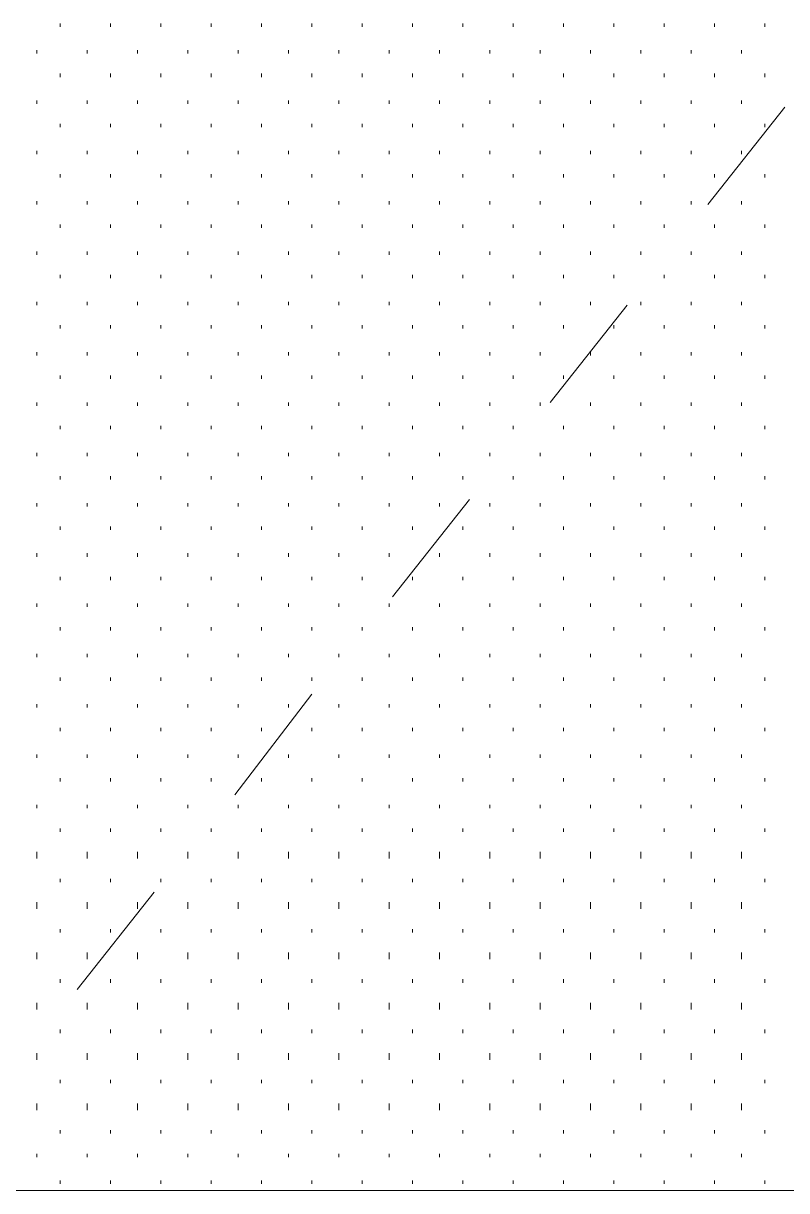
# Model space of a CAD drawing. Header units: inches. Extents: x -6061 to 13621, y -296 to 7483.
# Drawn here: x 12300.45 to 12318.67, y -121.48 to -93.61 of the extents above; entities that cross this region are included whole.
import ezdxf

# ---------------------------------------------------------------- set-up
doc = ezdxf.new("R2010")
doc.units = ezdxf.units.IN
doc.header["$MEASUREMENT"] = 0
doc.layers.get('0').update_dxf_attribs({"linetype": 'CONTINUOUS'})

msp = doc.modelspace()

# ---------------------------------------------------------------- linework, layer by layer
at = {"color": 7, "linetype": 'Continuous', "lineweight": 9, "true_color": 0xffffff}
for p, q in [((12301.3304, -93.68771), (12301.3304, -93.60761)), ((12302.53176, -93.68771), (12302.53176, -93.60761)), ((12303.73311, -93.68771), (12303.73311, -93.60761)), ((12304.93447, -93.68771), (12304.93447, -93.60761)), ((12306.13583, -93.68771), (12306.13583, -93.60761)), ((12307.33719, -93.68771), (12307.33719, -93.60761)), ((12308.53854, -93.68771), (12308.53854, -93.60761)), ((12309.7399, -93.68771), (12309.7399, -93.60761)), ((12310.94126, -93.68771), (12310.94126, -93.60761)), ((12312.14262, -93.68771), (12312.14262, -93.60761)), ((12313.34397, -93.68771), (12313.34397, -93.60761)), ((12314.54533, -93.68771), (12314.54533, -93.60761)), ((12315.74669, -93.68771), (12315.74669, -93.60761)), ((12316.94805, -93.68771), (12316.94805, -93.60761)), ((12318.1494, -93.68771), (12318.1494, -93.60761)), ((12300.76976, -94.32843), (12300.76976, -94.24834)), ((12301.97112, -94.32843), (12301.97112, -94.24834)), ((12303.17248, -94.32843), (12303.17248, -94.24834)), ((12304.37384, -94.32843), (12304.37384, -94.24834)), ((12305.57519, -94.32843), (12305.57519, -94.24834)), ((12306.77655, -94.32843), (12306.77655, -94.24834)), ((12307.97791, -94.32843), (12307.97791, -94.24834)), ((12309.17927, -94.32843), (12309.17927, -94.24834)), ((12310.38062, -94.32843), (12310.38062, -94.24834)), ((12311.58198, -94.32843), (12311.58198, -94.24834)), ((12312.78334, -94.32843), (12312.78334, -94.24834)), ((12313.9847, -94.32843), (12313.9847, -94.24834)), ((12315.18605, -94.32843), (12315.18605, -94.24834)), ((12316.38741, -94.32843), (12316.38741, -94.24834)), ((12317.58877, -94.32843), (12317.58877, -94.24834)), ((12301.3304, -94.88906), (12301.3304, -94.80897)), ((12302.53176, -94.88906), (12302.53176, -94.80897)), ((12303.73311, -94.88906), (12303.73311, -94.80897)), ((12304.93447, -94.88906), (12304.93447, -94.80897)), ((12306.13583, -94.88906), (12306.13583, -94.80897)), ((12307.33719, -94.88906), (12307.33719, -94.80897)), ((12308.53854, -94.88906), (12308.53854, -94.80897)), ((12309.7399, -94.88906), (12309.7399, -94.80897)), ((12310.94126, -94.88906), (12310.94126, -94.80897)), ((12312.14262, -94.88906), (12312.14262, -94.80897)), ((12313.34397, -94.88906), (12313.34397, -94.80897)), ((12314.54533, -94.88906), (12314.54533, -94.80897)), ((12315.74669, -94.88906), (12315.74669, -94.80897)), ((12316.94805, -94.88906), (12316.94805, -94.80897)), ((12318.1494, -94.88906), (12318.1494, -94.80897)), ((12300.76976, -95.52979), (12300.76976, -95.4497)), ((12301.97112, -95.52979), (12301.97112, -95.4497)), ((12303.17248, -95.52979), (12303.17248, -95.4497)), ((12304.37384, -95.52979), (12304.37384, -95.4497)), ((12305.57519, -95.52979), (12305.57519, -95.4497)), ((12306.77655, -95.52979), (12306.77655, -95.4497)), ((12307.97791, -95.52979), (12307.97791, -95.4497)), ((12309.17927, -95.52979), (12309.17927, -95.4497)), ((12310.38062, -95.52979), (12310.38062, -95.4497)), ((12311.58198, -95.52979), (12311.58198, -95.4497)), ((12312.78334, -95.52979), (12312.78334, -95.4497)), ((12313.9847, -95.52979), (12313.9847, -95.4497)), ((12315.18605, -95.52979), (12315.18605, -95.4497)), ((12316.38741, -95.52979), (12316.38741, -95.4497)), ((12317.58877, -95.52979), (12317.58877, -95.4497)), ((12301.3304, -96.09042), (12301.3304, -96.01033)), ((12302.53176, -96.09042), (12302.53176, -96.01033)), ((12303.73311, -96.09042), (12303.73311, -96.01033)), ((12304.93447, -96.09042), (12304.93447, -96.01033)), ((12306.13583, -96.09042), (12306.13583, -96.01033)), ((12307.33719, -96.09042), (12307.33719, -96.01033)), ((12308.53854, -96.09042), (12308.53854, -96.01033)), ((12309.7399, -96.09042), (12309.7399, -96.01033)), ((12310.94126, -96.09042), (12310.94126, -96.01033)), ((12312.14262, -96.09042), (12312.14262, -96.01033)), ((12313.34397, -96.09042), (12313.34397, -96.01033)), ((12314.54533, -96.09042), (12314.54533, -96.01033)), ((12315.74669, -96.09042), (12315.74669, -96.01033)), ((12316.94805, -96.09042), (12316.94805, -96.01033)), ((12318.1494, -96.09042), (12318.1494, -96.01033)), ((12300.76976, -96.73114), (12300.76976, -96.65105)), ((12301.97112, -96.73114), (12301.97112, -96.65105)), ((12303.17248, -96.73114), (12303.17248, -96.65105)), ((12304.37384, -96.73114), (12304.37384, -96.65105)), ((12305.57519, -96.73114), (12305.57519, -96.65105)), ((12306.77655, -96.73114), (12306.77655, -96.65105)), ((12307.97791, -96.73114), (12307.97791, -96.65105)), ((12309.17927, -96.73114), (12309.17927, -96.65105)), ((12310.38062, -96.73114), (12310.38062, -96.65105)), ((12311.58198, -96.73114), (12311.58198, -96.65105)), ((12312.78334, -96.73114), (12312.78334, -96.65105)), ((12313.9847, -96.73114), (12313.9847, -96.65105)), ((12315.18605, -96.73114), (12315.18605, -96.65105)), ((12316.38741, -96.73114), (12316.38741, -96.65105)), ((12317.58877, -96.73114), (12317.58877, -96.65105)), ((12301.3304, -97.29178), (12301.3304, -97.21169)), ((12302.53176, -97.29178), (12302.53176, -97.21169)), ((12303.73311, -97.29178), (12303.73311, -97.21169)), ((12304.93447, -97.29178), (12304.93447, -97.21169)), ((12306.13583, -97.29178), (12306.13583, -97.21169)), ((12307.33719, -97.29178), (12307.33719, -97.21169)), ((12308.53854, -97.29178), (12308.53854, -97.21169)), ((12309.7399, -97.29178), (12309.7399, -97.21169)), ((12310.94126, -97.29178), (12310.94126, -97.21169)), ((12312.14262, -97.29178), (12312.14262, -97.21169)), ((12313.34397, -97.29178), (12313.34397, -97.21169)), ((12314.54533, -97.29178), (12314.54533, -97.21169)), ((12315.74669, -97.29178), (12315.74669, -97.21169)), ((12316.94805, -97.29178), (12316.94805, -97.21169)), ((12318.1494, -97.29178), (12318.1494, -97.21169)), ((12300.76976, -97.9325), (12300.76976, -97.85241)), ((12301.97112, -97.9325), (12301.97112, -97.85241)), ((12303.17248, -97.9325), (12303.17248, -97.85241)), ((12304.37384, -97.9325), (12304.37384, -97.85241)), ((12305.57519, -97.9325), (12305.57519, -97.85241)), ((12306.77655, -97.9325), (12306.77655, -97.85241)), ((12307.97791, -97.9325), (12307.97791, -97.85241)), ((12309.17927, -97.9325), (12309.17927, -97.85241)), ((12310.38062, -97.9325), (12310.38062, -97.85241)), ((12311.58198, -97.9325), (12311.58198, -97.85241)), ((12312.78334, -97.9325), (12312.78334, -97.85241)), ((12313.9847, -97.9325), (12313.9847, -97.85241)), ((12315.18605, -97.9325), (12315.18605, -97.85241)), ((12316.38741, -97.9325), (12316.38741, -97.85241)), ((12317.58877, -97.9325), (12317.58877, -97.85241)), ((12301.3304, -98.49314), (12301.3304, -98.41304)), ((12302.53176, -98.49314), (12302.53176, -98.41304)), ((12303.73311, -98.49314), (12303.73311, -98.41304)), ((12304.93447, -98.49314), (12304.93447, -98.41304)), ((12306.13583, -98.49314), (12306.13583, -98.41304)), ((12307.33719, -98.49314), (12307.33719, -98.41304)), ((12308.53854, -98.49314), (12308.53854, -98.41304)), ((12309.7399, -98.49314), (12309.7399, -98.41304)), ((12310.94126, -98.49314), (12310.94126, -98.41304)), ((12312.14262, -98.49314), (12312.14262, -98.41304)), ((12313.34397, -98.49314), (12313.34397, -98.41304)), ((12314.54533, -98.49314), (12314.54533, -98.41304)), ((12315.74669, -98.49314), (12315.74669, -98.41304)), ((12316.94805, -98.49314), (12316.94805, -98.41304)), ((12318.1494, -98.49314), (12318.1494, -98.41304)), ((12300.76976, -99.13386), (12300.76976, -99.05377)), ((12301.97112, -99.13386), (12301.97112, -99.05377)), ((12303.17248, -99.13386), (12303.17248, -99.05377)), ((12304.37384, -99.13386), (12304.37384, -99.05377)), ((12305.57519, -99.13386), (12305.57519, -99.05377)), ((12306.77655, -99.13386), (12306.77655, -99.05377)), ((12307.97791, -99.13386), (12307.97791, -99.05377)), ((12309.17927, -99.13386), (12309.17927, -99.05377)), ((12310.38062, -99.13386), (12310.38062, -99.05377)), ((12311.58198, -99.13386), (12311.58198, -99.05377)), ((12312.78334, -99.13386), (12312.78334, -99.05377)), ((12313.9847, -99.13386), (12313.9847, -99.05377)), ((12315.18605, -99.13386), (12315.18605, -99.05377)), ((12316.38741, -99.13386), (12316.38741, -99.05377)), ((12317.58877, -99.13386), (12317.58877, -99.05377)), ((12301.3304, -99.69449), (12301.3304, -99.6144)), ((12302.53176, -99.69449), (12302.53176, -99.6144)), ((12303.73311, -99.69449), (12303.73311, -99.6144)), ((12304.93447, -99.69449), (12304.93447, -99.6144)), ((12306.13583, -99.69449), (12306.13583, -99.6144)), ((12307.33719, -99.69449), (12307.33719, -99.6144)), ((12308.53854, -99.69449), (12308.53854, -99.6144)), ((12309.7399, -99.69449), (12309.7399, -99.6144)), ((12310.94126, -99.69449), (12310.94126, -99.6144)), ((12312.14262, -99.69449), (12312.14262, -99.6144)), ((12313.34397, -99.69449), (12313.34397, -99.6144)), ((12314.54533, -99.69449), (12314.54533, -99.6144)), ((12315.74669, -99.69449), (12315.74669, -99.6144)), ((12316.94805, -99.69449), (12316.94805, -99.6144)), ((12318.1494, -99.69449), (12318.1494, -99.6144)), ((12300.76976, -100.33522), (12300.76976, -100.25513)), ((12301.97112, -100.33522), (12301.97112, -100.25513)), ((12303.17248, -100.33522), (12303.17248, -100.25513)), ((12304.37384, -100.33522), (12304.37384, -100.25513)), ((12305.57519, -100.33522), (12305.57519, -100.25513)), ((12306.77655, -100.33522), (12306.77655, -100.25513)), ((12307.97791, -100.33522), (12307.97791, -100.25513)), ((12309.17927, -100.33522), (12309.17927, -100.25513)), ((12310.38062, -100.33522), (12310.38062, -100.25513)), ((12311.58198, -100.33522), (12311.58198, -100.25513)), ((12312.78334, -100.33522), (12312.78334, -100.25513)), ((12313.9847, -100.33522), (12313.9847, -100.25513)), ((12315.18605, -100.33522), (12315.18605, -100.25513)), ((12316.38741, -100.33522), (12316.38741, -100.25513)), ((12317.58877, -100.33522), (12317.58877, -100.25513)), ((12301.3304, -100.89585), (12301.3304, -100.81576)), ((12302.53176, -100.89585), (12302.53176, -100.81576)), ((12303.73311, -100.89585), (12303.73311, -100.81576)), ((12304.93447, -100.89585), (12304.93447, -100.81576)), ((12306.13583, -100.89585), (12306.13583, -100.81576)), ((12307.33719, -100.89585), (12307.33719, -100.81576)), ((12308.53854, -100.89585), (12308.53854, -100.81576)), ((12309.7399, -100.89585), (12309.7399, -100.81576)), ((12310.94126, -100.89585), (12310.94126, -100.81576)), ((12312.14262, -100.89585), (12312.14262, -100.81576)), ((12313.34397, -100.89585), (12313.34397, -100.81576)), ((12314.54533, -100.89585), (12314.54533, -100.81576)), ((12315.74669, -100.89585), (12315.74669, -100.81576)), ((12316.94805, -100.89585), (12316.94805, -100.81576)), ((12318.1494, -100.89585), (12318.1494, -100.81576)), ((12300.76976, -101.53657), (12300.76976, -101.45648)), ((12301.97112, -101.53657), (12301.97112, -101.45648)), ((12303.17248, -101.53657), (12303.17248, -101.45648)), ((12304.37384, -101.53657), (12304.37384, -101.45648)), ((12305.57519, -101.53657), (12305.57519, -101.45648)), ((12306.77655, -101.53657), (12306.77655, -101.45648)), ((12307.97791, -101.53657), (12307.97791, -101.45648)), ((12309.17927, -101.53657), (12309.17927, -101.45648)), ((12310.38062, -101.53657), (12310.38062, -101.45648)), ((12311.58198, -101.53657), (12311.58198, -101.45648)), ((12312.78334, -101.53657), (12312.78334, -101.45648)), ((12313.9847, -101.53657), (12313.9847, -101.45648)), ((12315.18605, -101.53657), (12315.18605, -101.45648)), ((12316.38741, -101.53657), (12316.38741, -101.45648)), ((12317.58877, -101.53657), (12317.58877, -101.45648)), ((12301.3304, -102.09721), (12301.3304, -102.01712)), ((12302.53176, -102.09721), (12302.53176, -102.01712)), ((12303.73311, -102.09721), (12303.73311, -102.01712)), ((12304.93447, -102.09721), (12304.93447, -102.01712)), ((12306.13583, -102.09721), (12306.13583, -102.01712)), ((12307.33719, -102.09721), (12307.33719, -102.01712)), ((12308.53854, -102.09721), (12308.53854, -102.01712)), ((12309.7399, -102.09721), (12309.7399, -102.01712)), ((12310.94126, -102.09721), (12310.94126, -102.01712)), ((12312.14262, -102.09721), (12312.14262, -102.01712)), ((12313.34397, -102.09721), (12313.34397, -102.01712)), ((12314.54533, -102.09721), (12314.54533, -102.01712)), ((12315.74669, -102.09721), (12315.74669, -102.01712)), ((12316.94805, -102.09721), (12316.94805, -102.01712)), ((12318.1494, -102.09721), (12318.1494, -102.01712)), ((12300.76976, -102.73793), (12300.76976, -102.65784)), ((12301.97112, -102.73793), (12301.97112, -102.65784)), ((12303.17248, -102.73793), (12303.17248, -102.65784)), ((12304.37384, -102.73793), (12304.37384, -102.65784)), ((12305.57519, -102.73793), (12305.57519, -102.65784)), ((12306.77655, -102.73793), (12306.77655, -102.65784)), ((12307.97791, -102.73793), (12307.97791, -102.65784)), ((12309.17927, -102.73793), (12309.17927, -102.65784)), ((12310.38062, -102.73793), (12310.38062, -102.65784)), ((12311.58198, -102.73793), (12311.58198, -102.65784)), ((12312.78334, -102.73793), (12312.78334, -102.65784)), ((12313.9847, -102.73793), (12313.9847, -102.65784)), ((12315.18605, -102.73793), (12315.18605, -102.65784)), ((12316.38741, -102.73793), (12316.38741, -102.65784)), ((12317.58877, -102.73793), (12317.58877, -102.65784)), ((12301.3304, -103.29857), (12301.3304, -103.21847)), ((12302.53176, -103.29857), (12302.53176, -103.21847)), ((12303.73311, -103.29857), (12303.73311, -103.21847)), ((12304.93447, -103.29857), (12304.93447, -103.21847)), ((12306.13583, -103.29857), (12306.13583, -103.21847)), ((12307.33719, -103.29857), (12307.33719, -103.21847)), ((12308.53854, -103.29857), (12308.53854, -103.21847)), ((12309.7399, -103.29857), (12309.7399, -103.21847)), ((12310.94126, -103.29857), (12310.94126, -103.21847)), ((12312.14262, -103.29857), (12312.14262, -103.21847)), ((12313.34397, -103.29857), (12313.34397, -103.21847)), ((12314.54533, -103.29857), (12314.54533, -103.21847)), ((12315.74669, -103.29857), (12315.74669, -103.21847)), ((12316.94805, -103.29857), (12316.94805, -103.21847)), ((12318.1494, -103.29857), (12318.1494, -103.21847)), ((12300.76976, -103.93929), (12300.76976, -103.8592)), ((12301.97112, -103.93929), (12301.97112, -103.8592)), ((12303.17248, -103.93929), (12303.17248, -103.8592)), ((12304.37384, -103.93929), (12304.37384, -103.8592)), ((12305.57519, -103.93929), (12305.57519, -103.8592)), ((12306.77655, -103.93929), (12306.77655, -103.8592)), ((12307.97791, -103.93929), (12307.97791, -103.8592)), ((12309.17927, -103.93929), (12309.17927, -103.8592)), ((12310.38062, -103.93929), (12310.38062, -103.8592)), ((12311.58198, -103.93929), (12311.58198, -103.8592)), ((12312.78334, -103.93929), (12312.78334, -103.8592)), ((12313.9847, -103.93929), (12313.9847, -103.8592)), ((12315.18605, -103.93929), (12315.18605, -103.8592)), ((12316.38741, -103.93929), (12316.38741, -103.8592)), ((12317.58877, -103.93929), (12317.58877, -103.8592)), ((12301.3304, -104.49992), (12301.3304, -104.41983)), ((12302.53176, -104.49992), (12302.53176, -104.41983)), ((12303.73311, -104.49992), (12303.73311, -104.41983)), ((12304.93447, -104.49992), (12304.93447, -104.41983)), ((12306.13583, -104.49992), (12306.13583, -104.41983)), ((12307.33719, -104.49992), (12307.33719, -104.41983)), ((12308.53854, -104.49992), (12308.53854, -104.41983)), ((12309.7399, -104.49992), (12309.7399, -104.41983)), ((12310.94126, -104.49992), (12310.94126, -104.41983)), ((12312.14262, -104.49992), (12312.14262, -104.41983)), ((12313.34397, -104.49992), (12313.34397, -104.41983)), ((12314.54533, -104.49992), (12314.54533, -104.41983)), ((12315.74669, -104.49992), (12315.74669, -104.41983)), ((12316.94805, -104.49992), (12316.94805, -104.41983)), ((12318.1494, -104.49992), (12318.1494, -104.41983)), ((12300.76976, -105.14065), (12300.76976, -105.06056)), ((12301.97112, -105.14065), (12301.97112, -105.06056)), ((12303.17248, -105.14065), (12303.17248, -105.06056)), ((12304.37384, -105.14065), (12304.37384, -105.06056)), ((12305.57519, -105.14065), (12305.57519, -105.06056)), ((12306.77655, -105.14065), (12306.77655, -105.06056)), ((12307.97791, -105.14065), (12307.97791, -105.06056)), ((12309.17927, -105.14065), (12309.17927, -105.06056)), ((12310.38062, -105.14065), (12310.38062, -105.06056)), ((12311.58198, -105.14065), (12311.58198, -105.06056)), ((12312.78334, -105.14065), (12312.78334, -105.06056)), ((12313.9847, -105.14065), (12313.9847, -105.06056)), ((12315.18605, -105.14065), (12315.18605, -105.06056)), ((12316.38741, -105.14065), (12316.38741, -105.06056)), ((12317.58877, -105.14065), (12317.58877, -105.06056)), ((12301.3304, -105.70128), (12301.3304, -105.62119)), ((12302.53176, -105.70128), (12302.53176, -105.62119)), ((12303.73311, -105.70128), (12303.73311, -105.62119)), ((12304.93447, -105.70128), (12304.93447, -105.62119)), ((12306.13583, -105.70128), (12306.13583, -105.62119)), ((12307.33719, -105.70128), (12307.33719, -105.62119)), ((12308.53854, -105.70128), (12308.53854, -105.62119)), ((12309.7399, -105.70128), (12309.7399, -105.62119)), ((12310.94126, -105.70128), (12310.94126, -105.62119)), ((12312.14262, -105.70128), (12312.14262, -105.62119)), ((12313.34397, -105.70128), (12313.34397, -105.62119)), ((12314.54533, -105.70128), (12314.54533, -105.62119)), ((12315.74669, -105.70128), (12315.74669, -105.62119)), ((12316.94805, -105.70128), (12316.94805, -105.62119)), ((12318.1494, -105.70128), (12318.1494, -105.62119)), ((12300.76976, -106.342), (12300.76976, -106.26191)), ((12301.97112, -106.342), (12301.97112, -106.26191)), ((12303.17248, -106.342), (12303.17248, -106.26191)), ((12304.37384, -106.342), (12304.37384, -106.26191)), ((12305.57519, -106.342), (12305.57519, -106.26191)), ((12306.77655, -106.342), (12306.77655, -106.26191)), ((12307.97791, -106.342), (12307.97791, -106.26191)), ((12309.17927, -106.342), (12309.17927, -106.26191)), ((12310.38062, -106.342), (12310.38062, -106.26191)), ((12311.58198, -106.342), (12311.58198, -106.26191)), ((12312.78334, -106.342), (12312.78334, -106.26191)), ((12313.9847, -106.342), (12313.9847, -106.26191)), ((12315.18605, -106.342), (12315.18605, -106.26191)), ((12316.38741, -106.342), (12316.38741, -106.26191)), ((12317.58877, -106.342), (12317.58877, -106.26191)), ((12301.3304, -106.90264), (12301.3304, -106.82255)), ((12302.53176, -106.90264), (12302.53176, -106.82255)), ((12303.73311, -106.90264), (12303.73311, -106.82255)), ((12304.93447, -106.90264), (12304.93447, -106.82255)), ((12306.13583, -106.90264), (12306.13583, -106.82255)), ((12307.33719, -106.90264), (12307.33719, -106.82255)), ((12308.53854, -106.90264), (12308.53854, -106.82255)), ((12309.7399, -106.90264), (12309.7399, -106.82255)), ((12310.94126, -106.90264), (12310.94126, -106.82255)), ((12312.14262, -106.90264), (12312.14262, -106.82255)), ((12313.34397, -106.90264), (12313.34397, -106.82255)), ((12314.54533, -106.90264), (12314.54533, -106.82255)), ((12315.74669, -106.90264), (12315.74669, -106.82255)), ((12316.94805, -106.90264), (12316.94805, -106.82255)), ((12318.1494, -106.90264), (12318.1494, -106.82255)), ((12300.76976, -107.54336), (12300.76976, -107.46327)), ((12301.97112, -107.54336), (12301.97112, -107.46327)), ((12303.17248, -107.54336), (12303.17248, -107.46327)), ((12304.37384, -107.54336), (12304.37384, -107.46327)), ((12305.57519, -107.54336), (12305.57519, -107.46327)), ((12306.77655, -107.54336), (12306.77655, -107.46327)), ((12307.97791, -107.54336), (12307.97791, -107.46327)), ((12309.17927, -107.54336), (12309.17927, -107.46327)), ((12310.38062, -107.54336), (12310.38062, -107.46327)), ((12311.58198, -107.54336), (12311.58198, -107.46327)), ((12312.78334, -107.54336), (12312.78334, -107.46327)), ((12313.9847, -107.54336), (12313.9847, -107.46327)), ((12315.18605, -107.54336), (12315.18605, -107.46327)), ((12316.38741, -107.54336), (12316.38741, -107.46327)), ((12317.58877, -107.54336), (12317.58877, -107.46327)), ((12301.3304, -108.10399), (12301.3304, -108.0239)), ((12302.53176, -108.10399), (12302.53176, -108.0239)), ((12303.73311, -108.10399), (12303.73311, -108.0239)), ((12304.93447, -108.10399), (12304.93447, -108.0239)), ((12306.13583, -108.10399), (12306.13583, -108.0239)), ((12307.33719, -108.10399), (12307.33719, -108.0239)), ((12308.53854, -108.10399), (12308.53854, -108.0239)), ((12309.7399, -108.10399), (12309.7399, -108.0239)), ((12310.94126, -108.10399), (12310.94126, -108.0239)), ((12312.14262, -108.10399), (12312.14262, -108.0239)), ((12313.34397, -108.10399), (12313.34397, -108.0239)), ((12314.54533, -108.10399), (12314.54533, -108.0239)), ((12315.74669, -108.10399), (12315.74669, -108.0239)), ((12316.94805, -108.10399), (12316.94805, -108.0239)), ((12318.1494, -108.10399), (12318.1494, -108.0239)), ((12300.76976, -108.74472), (12300.76976, -108.66463)), ((12301.97112, -108.74472), (12301.97112, -108.66463)), ((12303.17248, -108.74472), (12303.17248, -108.66463)), ((12304.37384, -108.74472), (12304.37384, -108.66463)), ((12305.57519, -108.74472), (12305.57519, -108.66463)), ((12306.77655, -108.74472), (12306.77655, -108.66463)), ((12307.97791, -108.74472), (12307.97791, -108.66463)), ((12309.17927, -108.74472), (12309.17927, -108.66463)), ((12310.38062, -108.74472), (12310.38062, -108.66463)), ((12311.58198, -108.74472), (12311.58198, -108.66463)), ((12312.78334, -108.74472), (12312.78334, -108.66463)), ((12313.9847, -108.74472), (12313.9847, -108.66463)), ((12315.18605, -108.74472), (12315.18605, -108.66463)), ((12316.38741, -108.74472), (12316.38741, -108.66463)), ((12317.58877, -108.74472), (12317.58877, -108.66463)), ((12301.3304, -109.30535), (12301.3304, -109.22526)), ((12302.53176, -109.30535), (12302.53176, -109.22526)), ((12303.73311, -109.30535), (12303.73311, -109.22526)), ((12304.93447, -109.30535), (12304.93447, -109.22526)), ((12306.13583, -109.30535), (12306.13583, -109.22526)), ((12307.33719, -109.30535), (12307.33719, -109.22526)), ((12308.53854, -109.30535), (12308.53854, -109.22526)), ((12309.7399, -109.30535), (12309.7399, -109.22526)), ((12310.94126, -109.30535), (12310.94126, -109.22526)), ((12312.14262, -109.30535), (12312.14262, -109.22526)), ((12313.34397, -109.30535), (12313.34397, -109.22526)), ((12314.54533, -109.30535), (12314.54533, -109.22526)), ((12315.74669, -109.30535), (12315.74669, -109.22526)), ((12316.94805, -109.30535), (12316.94805, -109.22526)), ((12318.1494, -109.30535), (12318.1494, -109.22526)), ((12300.76976, -109.94608), (12300.76976, -109.86599)), ((12301.97112, -109.94608), (12301.97112, -109.86599)), ((12303.17248, -109.94608), (12303.17248, -109.86599)), ((12304.37384, -109.94608), (12304.37384, -109.86599)), ((12305.57519, -109.94608), (12305.57519, -109.86599)), ((12306.77655, -109.94608), (12306.77655, -109.86599)), ((12307.97791, -109.94608), (12307.97791, -109.86599)), ((12309.17927, -109.94608), (12309.17927, -109.86599)), ((12310.38062, -109.94608), (12310.38062, -109.86599)), ((12311.58198, -109.94608), (12311.58198, -109.86599)), ((12312.78334, -109.94608), (12312.78334, -109.86599)), ((12313.9847, -109.94608), (12313.9847, -109.86599)), ((12315.18605, -109.94608), (12315.18605, -109.86599)), ((12316.38741, -109.94608), (12316.38741, -109.86599)), ((12317.58877, -109.94608), (12317.58877, -109.86599)), ((12301.3304, -110.50671), (12301.3304, -110.42662)), ((12302.53176, -110.50671), (12302.53176, -110.42662)), ((12303.73311, -110.50671), (12303.73311, -110.42662)), ((12304.93447, -110.50671), (12304.93447, -110.42662)), ((12306.13583, -110.50671), (12306.13583, -110.42662)), ((12307.33719, -110.50671), (12307.33719, -110.42662)), ((12308.53854, -110.50671), (12308.53854, -110.42662)), ((12309.7399, -110.50671), (12309.7399, -110.42662)), ((12310.94126, -110.50671), (12310.94126, -110.42662)), ((12312.14262, -110.50671), (12312.14262, -110.42662)), ((12313.34397, -110.50671), (12313.34397, -110.42662)), ((12314.54533, -110.50671), (12314.54533, -110.42662)), ((12315.74669, -110.50671), (12315.74669, -110.42662)), ((12316.94805, -110.50671), (12316.94805, -110.42662)), ((12318.1494, -110.50671), (12318.1494, -110.42662)), ((12300.76976, -111.14743), (12300.76976, -111.06734)), ((12301.97112, -111.14743), (12301.97112, -111.06734)), ((12303.17248, -111.14743), (12303.17248, -111.06734)), ((12304.37384, -111.14743), (12304.37384, -111.06734)), ((12305.57519, -111.14743), (12305.57519, -111.06734)), ((12306.77655, -111.14743), (12306.77655, -111.06734)), ((12307.97791, -111.14743), (12307.97791, -111.06734)), ((12309.17927, -111.14743), (12309.17927, -111.06734)), ((12310.38062, -111.14743), (12310.38062, -111.06734)), ((12311.58198, -111.14743), (12311.58198, -111.06734)), ((12312.78334, -111.14743), (12312.78334, -111.06734)), ((12313.9847, -111.14743), (12313.9847, -111.06734)), ((12315.18605, -111.14743), (12315.18605, -111.06734)), ((12316.38741, -111.14743), (12316.38741, -111.06734)), ((12317.58877, -111.14743), (12317.58877, -111.06734)), ((12301.3304, -111.70807), (12301.3304, -111.62798)), ((12302.53176, -111.70807), (12302.53176, -111.62798)), ((12303.73311, -111.70807), (12303.73311, -111.62798)), ((12304.93447, -111.70807), (12304.93447, -111.62798)), ((12306.13583, -111.70807), (12306.13583, -111.62798)), ((12307.33719, -111.70807), (12307.33719, -111.62798)), ((12308.53854, -111.70807), (12308.53854, -111.62798)), ((12309.7399, -111.70807), (12309.7399, -111.62798)), ((12310.94126, -111.70807), (12310.94126, -111.62798)), ((12312.14262, -111.70807), (12312.14262, -111.62798)), ((12313.34397, -111.70807), (12313.34397, -111.62798)), ((12314.54533, -111.70807), (12314.54533, -111.62798)), ((12315.74669, -111.70807), (12315.74669, -111.62798)), ((12316.94805, -111.70807), (12316.94805, -111.62798)), ((12318.1494, -111.70807), (12318.1494, -111.62798)), ((12300.76976, -112.34879), (12300.76976, -112.2687)), ((12301.97112, -112.34879), (12301.97112, -112.2687)), ((12303.17248, -112.34879), (12303.17248, -112.2687)), ((12304.37384, -112.34879), (12304.37384, -112.2687)), ((12305.57519, -112.34879), (12305.57519, -112.2687)), ((12306.77655, -112.34879), (12306.77655, -112.2687)), ((12307.97791, -112.34879), (12307.97791, -112.2687)), ((12309.17927, -112.34879), (12309.17927, -112.2687)), ((12310.38062, -112.34879), (12310.38062, -112.2687)), ((12311.58198, -112.34879), (12311.58198, -112.2687)), ((12312.78334, -112.34879), (12312.78334, -112.2687)), ((12313.9847, -112.34879), (12313.9847, -112.2687)), ((12315.18605, -112.34879), (12315.18605, -112.2687)), ((12316.38741, -112.34879), (12316.38741, -112.2687)), ((12317.58877, -112.34879), (12317.58877, -112.2687)), ((12301.3304, -112.90942), (12301.3304, -112.82933)), ((12302.53176, -112.90942), (12302.53176, -112.82933)), ((12303.73311, -112.90942), (12303.73311, -112.82933)), ((12304.93447, -112.90942), (12304.93447, -112.82933)), ((12306.13583, -112.90942), (12306.13583, -112.82933)), ((12307.33719, -112.90942), (12307.33719, -112.82933)), ((12308.53854, -112.90942), (12308.53854, -112.82933)), ((12309.7399, -112.90942), (12309.7399, -112.82933)), ((12310.94126, -112.90942), (12310.94126, -112.82933)), ((12312.14262, -112.90942), (12312.14262, -112.82933)), ((12313.34397, -112.90942), (12313.34397, -112.82933)), ((12314.54533, -112.90942), (12314.54533, -112.82933)), ((12315.74669, -112.90942), (12315.74669, -112.82933)), ((12316.94805, -112.90942), (12316.94805, -112.82933)), ((12318.1494, -112.90942), (12318.1494, -112.82933)), ((12300.76976, -113.55015), (12300.76976, -113.38997)), ((12301.97112, -113.55015), (12301.97112, -113.38997)), ((12303.17248, -113.55015), (12303.17248, -113.38997)), ((12304.37384, -113.55015), (12304.37384, -113.38997)), ((12305.57519, -113.55015), (12305.57519, -113.38997)), ((12306.77655, -113.55015), (12306.77655, -113.38997)), ((12307.97791, -113.55015), (12307.97791, -113.38997)), ((12309.17927, -113.55015), (12309.17927, -113.38997)), ((12310.38062, -113.55015), (12310.38062, -113.38997)), ((12311.58198, -113.55015), (12311.58198, -113.38997)), ((12312.78334, -113.55015), (12312.78334, -113.38997)), ((12313.9847, -113.55015), (12313.9847, -113.38997)), ((12315.18605, -113.55015), (12315.18605, -113.38997)), ((12316.38741, -113.55015), (12316.38741, -113.38997)), ((12317.58877, -113.55015), (12317.58877, -113.38997)), ((12301.3304, -114.11078), (12301.3304, -114.03069)), ((12302.53176, -114.11078), (12302.53176, -114.03069)), ((12303.73311, -114.11078), (12303.73311, -114.03069)), ((12304.93447, -114.11078), (12304.93447, -114.03069)), ((12306.13583, -114.11078), (12306.13583, -114.03069)), ((12307.33719, -114.11078), (12307.33719, -114.03069)), ((12308.53854, -114.11078), (12308.53854, -114.03069)), ((12309.7399, -114.11078), (12309.7399, -114.03069)), ((12310.94126, -114.11078), (12310.94126, -114.03069)), ((12312.14262, -114.11078), (12312.14262, -114.03069)), ((12313.34397, -114.11078), (12313.34397, -114.03069)), ((12314.54533, -114.11078), (12314.54533, -114.03069)), ((12315.74669, -114.11078), (12315.74669, -114.03069)), ((12316.94805, -114.11078), (12316.94805, -114.03069)), ((12318.1494, -114.11078), (12318.1494, -114.03069)), ((12300.76976, -114.75151), (12300.76976, -114.59133)), ((12301.97112, -114.75151), (12301.97112, -114.59133)), ((12303.17248, -114.75151), (12303.17248, -114.59133)), ((12304.37384, -114.75151), (12304.37384, -114.59133)), ((12305.57519, -114.75151), (12305.57519, -114.59133)), ((12306.77655, -114.75151), (12306.77655, -114.59133)), ((12307.97791, -114.75151), (12307.97791, -114.59133)), ((12309.17927, -114.75151), (12309.17927, -114.59133)), ((12310.38062, -114.75151), (12310.38062, -114.59133)), ((12311.58198, -114.75151), (12311.58198, -114.59133)), ((12312.78334, -114.75151), (12312.78334, -114.59133)), ((12313.9847, -114.75151), (12313.9847, -114.59133)), ((12315.18605, -114.75151), (12315.18605, -114.59133)), ((12316.38741, -114.75151), (12316.38741, -114.59133)), ((12317.58877, -114.75151), (12317.58877, -114.59133)), ((12301.3304, -115.31214), (12301.3304, -115.23205)), ((12302.53176, -115.31214), (12302.53176, -115.23205)), ((12303.73311, -115.31214), (12303.73311, -115.23205)), ((12304.93447, -115.31214), (12304.93447, -115.23205)), ((12306.13583, -115.31214), (12306.13583, -115.23205)), ((12307.33719, -115.31214), (12307.33719, -115.23205)), ((12308.53854, -115.31214), (12308.53854, -115.23205)), ((12309.7399, -115.31214), (12309.7399, -115.23205)), ((12310.94126, -115.31214), (12310.94126, -115.23205)), ((12312.14262, -115.31214), (12312.14262, -115.23205)), ((12313.34397, -115.31214), (12313.34397, -115.23205)), ((12314.54533, -115.31214), (12314.54533, -115.23205)), ((12315.74669, -115.31214), (12315.74669, -115.23205)), ((12316.94805, -115.31214), (12316.94805, -115.23205)), ((12318.1494, -115.31214), (12318.1494, -115.23205)), ((12300.76976, -115.95286), (12300.76976, -115.79268)), ((12301.97112, -115.95286), (12301.97112, -115.79268)), ((12303.17248, -115.95286), (12303.17248, -115.79268)), ((12304.37384, -115.95286), (12304.37384, -115.79268)), ((12305.57519, -115.95286), (12305.57519, -115.79268)), ((12306.77655, -115.95286), (12306.77655, -115.79268)), ((12307.97791, -115.95286), (12307.97791, -115.79268)), ((12309.17927, -115.95286), (12309.17927, -115.79268)), ((12310.38062, -115.95286), (12310.38062, -115.79268)), ((12311.58198, -115.95286), (12311.58198, -115.79268)), ((12312.78334, -115.95286), (12312.78334, -115.79268)), ((12313.9847, -115.95286), (12313.9847, -115.79268)), ((12315.18605, -115.95286), (12315.18605, -115.79268)), ((12316.38741, -115.95286), (12316.38741, -115.79268)), ((12317.58877, -115.95286), (12317.58877, -115.79268)), ((12301.3304, -116.5135), (12301.3304, -116.43341)), ((12302.53176, -116.5135), (12302.53176, -116.43341)), ((12303.73311, -116.5135), (12303.73311, -116.43341)), ((12304.93447, -116.5135), (12304.93447, -116.43341)), ((12306.13583, -116.5135), (12306.13583, -116.43341)), ((12307.33719, -116.5135), (12307.33719, -116.43341)), ((12308.53854, -116.5135), (12308.53854, -116.43341)), ((12309.7399, -116.5135), (12309.7399, -116.43341)), ((12310.94126, -116.5135), (12310.94126, -116.43341)), ((12312.14262, -116.5135), (12312.14262, -116.43341)), ((12313.34397, -116.5135), (12313.34397, -116.43341)), ((12314.54533, -116.5135), (12314.54533, -116.43341)), ((12315.74669, -116.5135), (12315.74669, -116.43341)), ((12316.94805, -116.5135), (12316.94805, -116.43341)), ((12318.1494, -116.5135), (12318.1494, -116.43341)), ((12300.76976, -117.15422), (12300.76976, -116.99404)), ((12301.97112, -117.15422), (12301.97112, -116.99404)), ((12303.17248, -117.15422), (12303.17248, -116.99404)), ((12304.37384, -117.15422), (12304.37384, -116.99404)), ((12305.57519, -117.15422), (12305.57519, -116.99404)), ((12306.77655, -117.15422), (12306.77655, -116.99404)), ((12307.97791, -117.15422), (12307.97791, -116.99404)), ((12309.17927, -117.15422), (12309.17927, -116.99404)), ((12310.38062, -117.15422), (12310.38062, -116.99404)), ((12311.58198, -117.15422), (12311.58198, -116.99404)), ((12312.78334, -117.15422), (12312.78334, -116.99404)), ((12313.9847, -117.15422), (12313.9847, -116.99404)), ((12315.18605, -117.15422), (12315.18605, -116.99404)), ((12316.38741, -117.15422), (12316.38741, -116.99404)), ((12317.58877, -117.15422), (12317.58877, -116.99404)), ((12301.3304, -117.71485), (12301.3304, -117.63476)), ((12302.53176, -117.71485), (12302.53176, -117.63476)), ((12303.73311, -117.71485), (12303.73311, -117.63476)), ((12304.93447, -117.71485), (12304.93447, -117.63476)), ((12306.13583, -117.71485), (12306.13583, -117.63476)), ((12307.33719, -117.71485), (12307.33719, -117.63476)), ((12308.53854, -117.71485), (12308.53854, -117.63476)), ((12309.7399, -117.71485), (12309.7399, -117.63476)), ((12310.94126, -117.71485), (12310.94126, -117.63476)), ((12312.14262, -117.71485), (12312.14262, -117.63476)), ((12313.34397, -117.71485), (12313.34397, -117.63476)), ((12314.54533, -117.71485), (12314.54533, -117.63476)), ((12315.74669, -117.71485), (12315.74669, -117.63476)), ((12316.94805, -117.71485), (12316.94805, -117.63476)), ((12318.1494, -117.71485), (12318.1494, -117.63476)), ((12300.76976, -118.35558), (12300.76976, -118.1954)), ((12301.97112, -118.35558), (12301.97112, -118.1954)), ((12303.17248, -118.35558), (12303.17248, -118.1954)), ((12304.37384, -118.35558), (12304.37384, -118.1954)), ((12305.57519, -118.35558), (12305.57519, -118.1954)), ((12306.77655, -118.35558), (12306.77655, -118.1954)), ((12307.97791, -118.35558), (12307.97791, -118.1954)), ((12309.17927, -118.35558), (12309.17927, -118.1954)), ((12310.38062, -118.35558), (12310.38062, -118.1954)), ((12311.58198, -118.35558), (12311.58198, -118.1954)), ((12312.78334, -118.35558), (12312.78334, -118.1954)), ((12313.9847, -118.35558), (12313.9847, -118.1954)), ((12315.18605, -118.35558), (12315.18605, -118.1954)), ((12316.38741, -118.35558), (12316.38741, -118.1954)), ((12317.58877, -118.35558), (12317.58877, -118.1954)), ((12301.3304, -118.91621), (12301.3304, -118.83612)), ((12302.53176, -118.91621), (12302.53176, -118.83612)), ((12303.73311, -118.91621), (12303.73311, -118.83612)), ((12304.93447, -118.91621), (12304.93447, -118.83612)), ((12306.13583, -118.91621), (12306.13583, -118.83612)), ((12307.33719, -118.91621), (12307.33719, -118.83612)), ((12308.53854, -118.91621), (12308.53854, -118.83612)), ((12309.7399, -118.91621), (12309.7399, -118.83612)), ((12310.94126, -118.91621), (12310.94126, -118.83612)), ((12312.14262, -118.91621), (12312.14262, -118.83612)), ((12313.34397, -118.91621), (12313.34397, -118.83612)), ((12314.54533, -118.91621), (12314.54533, -118.83612)), ((12315.74669, -118.91621), (12315.74669, -118.83612)), ((12316.94805, -118.91621), (12316.94805, -118.83612)), ((12318.1494, -118.91621), (12318.1494, -118.83612)), ((12300.76976, -119.55694), (12300.76976, -119.39676)), ((12301.97112, -119.55694), (12301.97112, -119.39676)), ((12303.17248, -119.55694), (12303.17248, -119.39676)), ((12304.37384, -119.55694), (12304.37384, -119.39676)), ((12305.57519, -119.55694), (12305.57519, -119.39676)), ((12306.77655, -119.55694), (12306.77655, -119.39676)), ((12307.97791, -119.55694), (12307.97791, -119.39676)), ((12309.17927, -119.55694), (12309.17927, -119.39676)), ((12310.38062, -119.55694), (12310.38062, -119.39676)), ((12311.58198, -119.55694), (12311.58198, -119.39676)), ((12312.78334, -119.55694), (12312.78334, -119.39676)), ((12313.9847, -119.55694), (12313.9847, -119.39676)), ((12315.18605, -119.55694), (12315.18605, -119.39676)), ((12316.38741, -119.55694), (12316.38741, -119.39676)), ((12317.58877, -119.55694), (12317.58877, -119.39676)), ((12301.3304, -120.11757), (12301.3304, -120.03748)), ((12302.53176, -120.11757), (12302.53176, -120.03748)), ((12303.73311, -120.11757), (12303.73311, -120.03748)), ((12304.93447, -120.11757), (12304.93447, -120.03748)), ((12306.13583, -120.11757), (12306.13583, -120.03748)), ((12307.33719, -120.11757), (12307.33719, -120.03748)), ((12308.53854, -120.11757), (12308.53854, -120.03748)), ((12309.7399, -120.11757), (12309.7399, -120.03748)), ((12310.94126, -120.11757), (12310.94126, -120.03748)), ((12312.14262, -120.11757), (12312.14262, -120.03748)), ((12313.34397, -120.11757), (12313.34397, -120.03748)), ((12314.54533, -120.11757), (12314.54533, -120.03748)), ((12315.74669, -120.11757), (12315.74669, -120.03748)), ((12316.94805, -120.11757), (12316.94805, -120.03748)), ((12318.1494, -120.11757), (12318.1494, -120.03748)), ((12300.76976, -120.6782), (12300.76976, -120.59811)), ((12301.97112, -120.6782), (12301.97112, -120.59811)), ((12303.17248, -120.6782), (12303.17248, -120.59811)), ((12304.37384, -120.6782), (12304.37384, -120.59811)), ((12305.57519, -120.6782), (12305.57519, -120.59811)), ((12306.77655, -120.6782), (12306.77655, -120.59811)), ((12307.97791, -120.6782), (12307.97791, -120.59811)), ((12309.17927, -120.6782), (12309.17927, -120.59811)), ((12310.38062, -120.6782), (12310.38062, -120.59811)), ((12311.58198, -120.6782), (12311.58198, -120.59811)), ((12312.78334, -120.6782), (12312.78334, -120.59811)), ((12313.9847, -120.6782), (12313.9847, -120.59811)), ((12315.18605, -120.6782), (12315.18605, -120.59811)), ((12316.38741, -120.6782), (12316.38741, -120.59811)), ((12317.58877, -120.6782), (12317.58877, -120.59811)), ((12301.3304, -121.31893), (12301.3304, -121.23884)), ((12302.53176, -121.31893), (12302.53176, -121.23884)), ((12303.73311, -121.31893), (12303.73311, -121.23884)), ((12304.93447, -121.31893), (12304.93447, -121.23884)), ((12306.13583, -121.31893), (12306.13583, -121.23884)), ((12307.33719, -121.31893), (12307.33719, -121.23884)), ((12308.53854, -121.31893), (12308.53854, -121.23884)), ((12309.7399, -121.31893), (12309.7399, -121.23884)), ((12310.94126, -121.31893), (12310.94126, -121.23884)), ((12312.14262, -121.31893), (12312.14262, -121.23884)), ((12313.34397, -121.31893), (12313.34397, -121.23884)), ((12314.54533, -121.31893), (12314.54533, -121.23884)), ((12315.74669, -121.31893), (12315.74669, -121.23884)), ((12316.94805, -121.31893), (12316.94805, -121.23884)), ((12318.1494, -121.31893), (12318.1494, -121.23884))]:
    msp.add_line(p, q, dxfattribs=at)
at = {"color": 7, "linetype": 'Continuous', "lineweight": 9, "true_color": 0x000007}
for p, q in [((12316.78786, -97.9325), (12318.62995, -95.60988)), ((12313.02361, -102.65784), (12314.86569, -100.33522)), ((12309.25936, -107.30309), (12311.10144, -104.98047)), ((12305.4951, -112.02843), (12307.33719, -109.62571)), ((12301.73085, -116.67368), (12303.57293, -114.35105)), ((12333.84714, -121.47911), (12297.80642, -121.47911)), ((12297.80642, -121.47911), (12333.84714, -121.47911))]:
    msp.add_line(p, q, dxfattribs=at)

doc.saveas('drawing.dxf')
